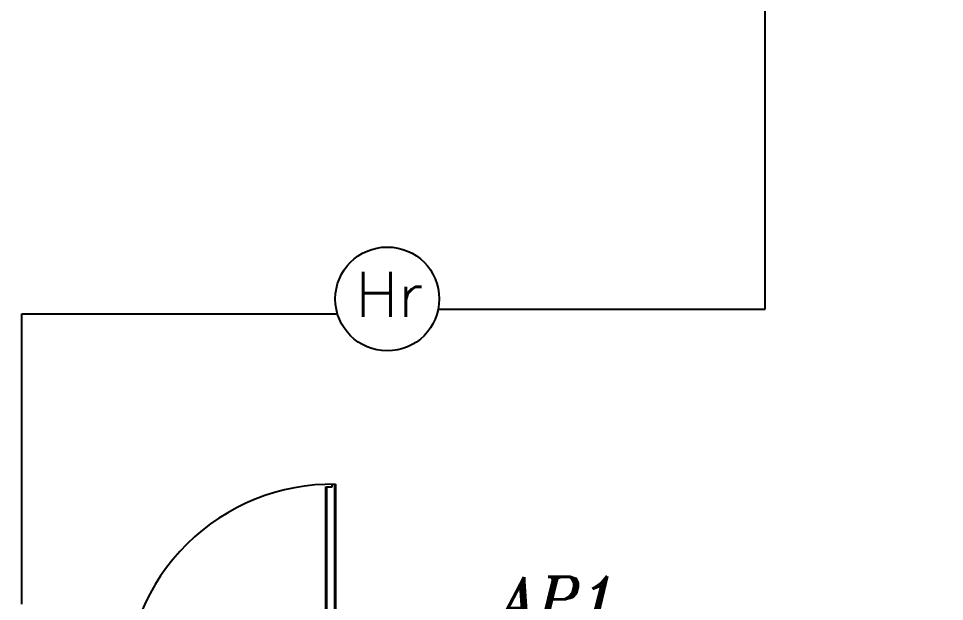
# Model space of a CAD drawing. Header units: inches. Extents: x 567429 to 582707, y 126347 to 133675.
# Drawn here: x 575134.5 to 575564.7, y 131181.4 to 131452.4 of the extents above; entities that cross this region are included whole.
import ezdxf
from ezdxf.enums import TextEntityAlignment as Align

# ---------------------------------------------------------------- set-up
doc = ezdxf.new("R2010")
doc.units = ezdxf.units.IN
doc.header["$MEASUREMENT"] = 0
doc.linetypes.add('HIDDEN', pattern=[0.375, 0.25, -0.125])
for name, color, linetype in [('1', 15, 'Continuous'), ('2', 1, 'Continuous'), ('Door', 1, 'Continuous'), ('FIRE', 3, 'Continuous'), ('FIRE WIRE', 4, 'Continuous'), ('PANEL', 3, 'Continuous'), ('win', 1, 'Continuous')]:
    doc.layers.add(name, color=color, linetype=linetype)
doc.styles.add('ITALICT', font='italict', dxfattribs={"height": 22.5})
doc.styles.add('ROMANS', font='romans.shx')

# ---------------------------------------------------------------- blocks, each defined once
blk = doc.blocks.new('HR')
at = {"layer": 'FIRE'}
blk.add_circle((0, 0), 22.99, dxfattribs=at)
at = {"layer": 'FIRE', "color": 2, "lineweight": 35, "style": 'ROMANS'}
blk.add_text('Hr', height=20, dxfattribs=at).set_placement((0.97, 2.02), align=Align.MIDDLE)

msp = doc.modelspace()

# ---------------------------------------------------------------- linework, layer by layer
at = {"layer": '1', "color": 15, "linetype": 'HIDDEN', "ltscale": 50}
for radius, start, end in [(1648.48, 41.98529, 165.42865), (1617.48, 42.98137, 165.14301)]:
    msp.add_arc((575369.74, 130781.06), radius, start, end, dxfattribs=at)
at = {"layer": '2', "color": 15, "ltscale": 2}
for radius, start, end in [(2388.47, 54.09539, 170.02691), (2347.47, 53.77242, 169.8509)]:
    msp.add_arc((575367.99, 130779.14), radius, start, end, dxfattribs=at)
at = {"layer": '2', "color": 15}
for radius, start, end in [(1653.47, 41.82957, 165.47375), (1612.48, 43.14716, 165.09588)]:
    msp.add_arc((575369.74, 130781.06), radius, start, end, dxfattribs=at)
at = {"layer": 'Door', "color": 15, "ltscale": 8}
for p, q in [((575277.27, 131141.7), (575277.27, 131234.7)), ((575277.27, 131234.7), (575280.17, 131234.7)), ((575277.67, 131141.7), (575277.67, 131234.7)), ((575280.17, 131234.7), (575280.17, 131235.9)), ((575280.17, 131235.9), (575281.77, 131235.9)), ((575281.37, 131235.9), (575281.37, 131140.5)), ((575281.77, 131235.9), (575281.77, 131140.5))]:
    msp.add_line(p, q, dxfattribs=at)
at = {"layer": 'Door', "color": 15, "linetype": 'Continuous', "ltscale": 100}
msp.add_arc((575280.39, 131139.8), 96.1, 89.1755, 180.3058, dxfattribs=at)
at = {"layer": 'FIRE WIRE'}
for p, q in [((575481.42, 131317.27), (575481.42, 131865.09)), ((575136.04, 131180.06), (575136.04, 131315.17)), ((575136.04, 131315.17), (575282.05, 131315.17)), ((575329.49, 131317.27), (575481.42, 131317.27))]:
    msp.add_line(p, q, dxfattribs=at)
at = {"layer": 'win', "color": 15, "linetype": 'HIDDEN', "ltscale": 50}
for radius, start, end in [(2383.47, 54.05647, 170.00577), (2352.47, 53.81227, 169.87269)]:
    msp.add_arc((575367.99, 130779.14), radius, start, end, dxfattribs=at)
at = {"layer": 'win', "color": 15}
for radius, end in [(1445.57, 163.31268), (1438.57, 164.04871)]:
    msp.add_arc((575378.16, 130767.6), radius, 53.43634, end, dxfattribs=at)

# ---------------------------------------------------------------- block references
at = {"layer": 'FIRE', "xscale": 1.049999999930151, "yscale": 1.049999999930151, "zscale": 1.049999999930151}
msp.add_blockref('HR', (575305.83, 131322.03), dxfattribs=at)

# ---------------------------------------------------------------- texts
at = {"layer": 'PANEL', "color": 2, "linetype": 'Continuous', "style": 'ITALICT'}
msp.add_text('AP1', height=20, rotation=0.7287, dxfattribs=at).set_placement((575358.54, 131172.49))

doc.saveas('drawing.dxf')
